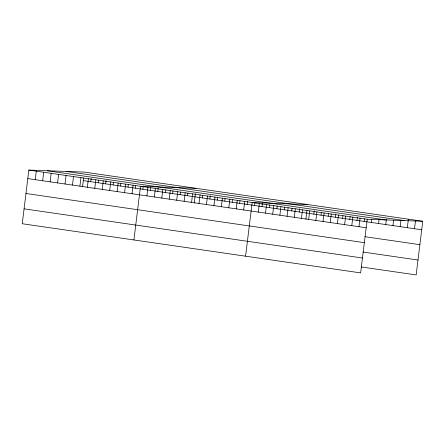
<?xml version="1.0" encoding="UTF-8"?>
<svg xmlns="http://www.w3.org/2000/svg" width="445" height="445" viewBox="0 0 445 445"><rect width="100%" height="100%" fill="white"/><g stroke="black" fill="none" stroke-linecap="round" stroke-linejoin="round"><path stroke-width="0.67" d="M422.75 221.265L84.366 172.098L28.836 170.073L22.25 223.735L360.634 272.902L367.225 219.246L422.75 221.265L416.164 274.927L361.251 266.944M35.238 179.674L36.284 171.158M42.681 180.753L43.727 172.237M50.124 181.838L51.169 173.322M57.572 182.917L58.618 174.401M65.014 184.002L66.06 175.486M72.457 185.081L73.503 176.565M79.905 186.166L80.951 177.65M82.57 186.711L83.638 177.994M87.348 187.245L88.394 178.729M90.763 181.694L91.164 178.423M94.791 188.33L95.836 179.808M98.206 182.778L98.529 180.158M102.239 189.409L103.285 180.893M105.654 183.857L106.055 180.581M109.681 190.493L110.727 181.972M113.097 184.942L113.419 182.322M117.124 191.572L118.17 183.056M120.539 186.021L120.862 183.401M124.572 192.657L125.618 184.135M127.988 187.106L128.31 184.486M132.015 193.736L133.061 185.22M135.43 188.185L135.753 185.565M133.917 239.961L140.503 186.299L196.034 188.324M142.873 189.27L143.279 185.993M146.906 195.9L147.951 187.384M150.321 190.349L150.644 187.729M154.348 196.979L155.394 188.463M157.764 191.433L158.164 188.157M161.791 198.064L162.837 189.548M165.206 192.513L165.529 189.893M169.239 199.143L170.285 190.627M172.654 193.597L172.977 190.977M176.682 200.228L177.727 191.712M180.097 194.676L180.42 192.056M184.124 201.307L185.17 192.791M187.54 195.761L187.862 193.136M191.572 202.392L192.618 193.875M194.237 202.937L195.388 193.564M199.015 203.471L200.061 194.955M202.431 197.925L202.753 195.299M206.458 204.555L207.504 196.039M209.873 199.004L210.279 195.728M213.906 205.635L214.952 197.118M217.321 200.083L217.644 197.463M221.349 206.719L222.394 198.197M224.764 201.168L225.087 198.548M228.791 207.798L229.837 199.282M232.207 202.247L232.529 199.627M236.239 208.883L237.285 200.361M239.655 203.332L239.977 200.712M243.682 209.962L244.728 201.446M247.097 204.411L247.498 201.134M245.584 256.187L252.17 202.525L307.701 204.55M254.54 205.495L254.863 202.876M258.317 212.087L259.363 203.571M261.988 206.575L262.389 203.298M265.509 213.133L266.555 204.617M269.431 207.659L269.753 205.039M272.702 214.179L273.747 205.662M276.873 208.738L277.196 206.118M279.888 215.224L280.934 206.708M284.322 209.823L284.644 207.203M287.081 216.27L288.126 207.754M291.764 210.902L292.087 208.282M294.273 217.316L295.319 208.794M299.207 211.987L299.613 208.711M301.46 218.356L302.505 209.84M305.904 219.163L306.978 210.446M308.652 219.402L309.698 210.886M313.842 214.112L314.248 210.835M315.844 220.447L316.89 211.931M321.034 215.158L321.357 212.538M323.037 221.493L324.082 212.977M328.226 216.203L328.549 213.583M330.223 222.539L331.269 214.023M335.413 217.243L335.819 213.973M337.416 223.585L338.461 215.063M342.606 218.289L342.928 215.669M344.608 224.625L345.654 216.109M349.798 219.335L350.12 216.715M351.795 225.671L352.841 217.154M356.99 220.381L357.391 217.104M358.987 226.716L360.033 218.2M364.177 221.426L364.5 218.807M371.369 222.472L371.77 219.196M378.561 223.518L379.045 219.585M385.748 224.558L386.394 219.318M392.941 225.604L393.586 220.364M400.133 226.65L400.934 220.097M407.325 227.695L408.371 219.179M414.512 228.741L415.48 220.876M66.044 171.431L404.427 220.598M47.164 170.741L385.548 219.913M28.836 170.073L367.225 219.246M83.321 180.614L421.704 229.787M27.79 178.59L366.179 227.762M364.967 236.701L419.874 244.683M25.966 193.486L364.349 242.659M363.081 252.048L417.989 260.03M24.08 208.839L362.464 258.005"/></g></svg>
